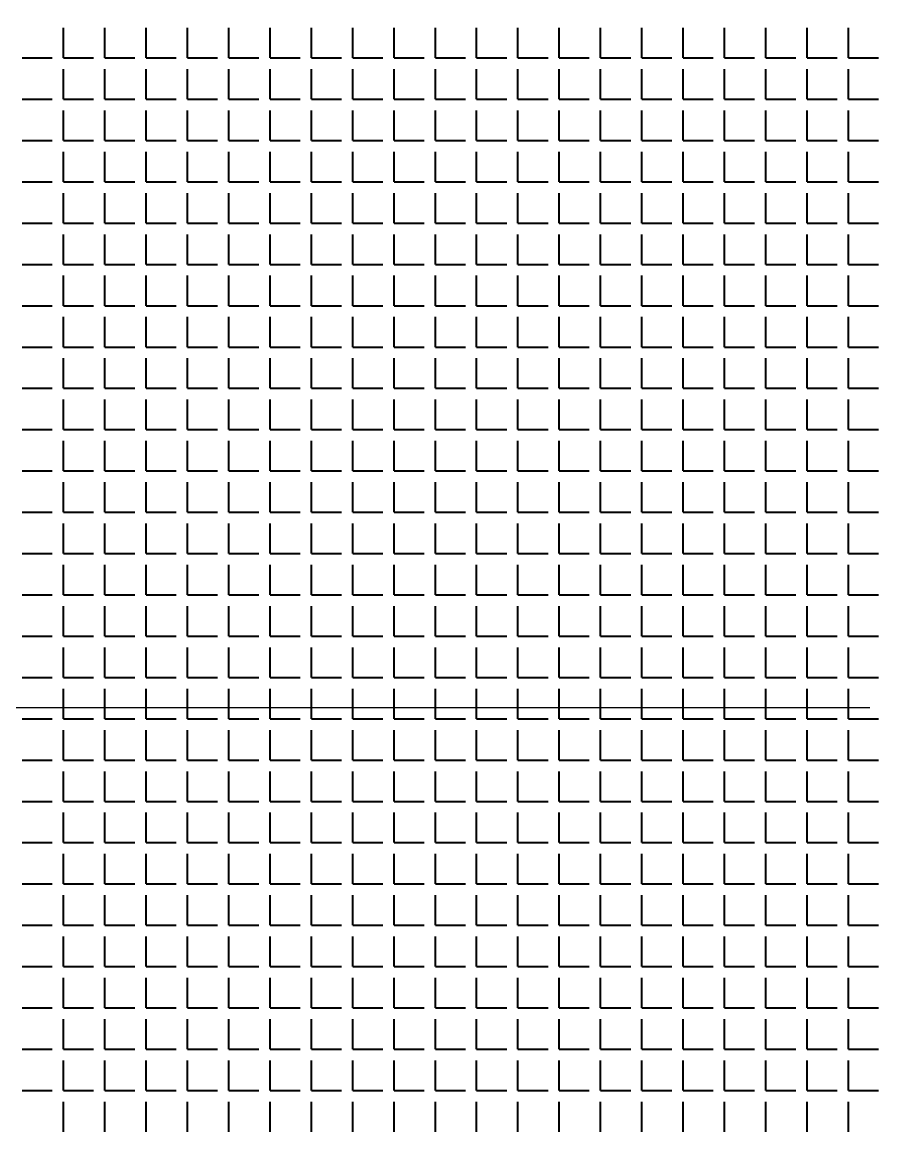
# Model space of a CAD drawing. Header units: millimetres. Extents: x 895788 to 1136524, y -21936 to 400945.
# Drawn here: x 929169.6 to 929186.76, y 272926.91 to 272949.03 of the extents above; entities that cross this region are included whole.
import ezdxf

# ---------------------------------------------------------------- set-up
doc = ezdxf.new("R2010")
doc.units = ezdxf.units.MM
doc.layers.add('GRANIT', color=10, linetype='Continuous', lineweight=30)

msp = doc.modelspace()

# ---------------------------------------------------------------- linework, layer by layer
at = {"lineweight": 30}
msp.add_line((928977.997, 272935.367), (929186.497, 272935.367), dxfattribs=at)
at = {"layer": 'GRANIT', "color": 0, "linetype": 'Continuous', "lineweight": 40}
for p, q in [((929170.425, 272948.32), (929170.425, 272948.919)), ((929171.249, 272948.32), (929171.249, 272948.919)), ((929172.072, 272948.32), (929172.072, 272948.919)), ((929172.896, 272948.32), (929172.896, 272948.919)), ((929173.719, 272948.32), (929173.719, 272948.919)), ((929174.543, 272948.32), (929174.543, 272948.919)), ((929175.366, 272948.32), (929175.366, 272948.919)), ((929176.19, 272948.32), (929176.19, 272948.919)), ((929177.013, 272948.32), (929177.013, 272948.919)), ((929177.837, 272948.32), (929177.837, 272948.919)), ((929178.66, 272948.32), (929178.66, 272948.919)), ((929179.484, 272948.32), (929179.484, 272948.919)), ((929180.307, 272948.32), (929180.307, 272948.919)), ((929181.131, 272948.32), (929181.131, 272948.919)), ((929181.955, 272948.32), (929181.955, 272948.919)), ((929182.778, 272948.32), (929182.778, 272948.919)), ((929183.602, 272948.32), (929183.602, 272948.919)), ((929184.425, 272948.32), (929184.425, 272948.919)), ((929185.249, 272948.32), (929185.249, 272948.919)), ((929186.072, 272948.32), (929186.072, 272948.919)), ((929169.602, 272948.32), (929170.2, 272948.32)), ((929170.425, 272948.32), (929171.024, 272948.32)), ((929171.249, 272948.32), (929171.848, 272948.32)), ((929172.072, 272948.32), (929172.671, 272948.32)), ((929172.896, 272948.32), (929173.495, 272948.32)), ((929173.719, 272948.32), (929174.318, 272948.32)), ((929174.543, 272948.32), (929175.142, 272948.32)), ((929175.366, 272948.32), (929175.965, 272948.32)), ((929176.19, 272948.32), (929176.789, 272948.32)), ((929177.013, 272948.32), (929177.612, 272948.32)), ((929177.837, 272948.32), (929178.436, 272948.32)), ((929178.66, 272948.32), (929179.259, 272948.32)), ((929179.484, 272948.32), (929180.083, 272948.32)), ((929180.307, 272948.32), (929180.906, 272948.32)), ((929181.131, 272948.32), (929181.73, 272948.32)), ((929181.955, 272948.32), (929182.553, 272948.32)), ((929182.778, 272948.32), (929183.377, 272948.32)), ((929183.602, 272948.32), (929184.2, 272948.32)), ((929184.425, 272948.32), (929185.024, 272948.32)), ((929185.249, 272948.32), (929185.848, 272948.32)), ((929186.072, 272948.32), (929186.671, 272948.32)), ((929170.425, 272947.496), (929170.425, 272948.095)), ((929171.249, 272947.496), (929171.249, 272948.095)), ((929172.072, 272947.496), (929172.072, 272948.095)), ((929172.896, 272947.496), (929172.896, 272948.095)), ((929173.719, 272947.496), (929173.719, 272948.095)), ((929174.543, 272947.496), (929174.543, 272948.095)), ((929175.366, 272947.496), (929175.366, 272948.095)), ((929176.19, 272947.496), (929176.19, 272948.095)), ((929177.013, 272947.496), (929177.013, 272948.095)), ((929177.837, 272947.496), (929177.837, 272948.095)), ((929178.66, 272947.496), (929178.66, 272948.095)), ((929179.484, 272947.496), (929179.484, 272948.095)), ((929180.307, 272947.496), (929180.307, 272948.095)), ((929181.131, 272947.496), (929181.131, 272948.095)), ((929181.955, 272947.496), (929181.955, 272948.095)), ((929182.778, 272947.496), (929182.778, 272948.095)), ((929183.602, 272947.496), (929183.602, 272948.095)), ((929184.425, 272947.496), (929184.425, 272948.095)), ((929185.249, 272947.496), (929185.249, 272948.095)), ((929186.072, 272947.496), (929186.072, 272948.095)), ((929169.602, 272947.496), (929170.2, 272947.496)), ((929170.425, 272947.496), (929171.024, 272947.496)), ((929171.249, 272947.496), (929171.848, 272947.496)), ((929172.072, 272947.496), (929172.671, 272947.496)), ((929172.896, 272947.496), (929173.495, 272947.496)), ((929173.719, 272947.496), (929174.318, 272947.496)), ((929174.543, 272947.496), (929175.142, 272947.496)), ((929175.366, 272947.496), (929175.965, 272947.496)), ((929176.19, 272947.496), (929176.789, 272947.496)), ((929177.013, 272947.496), (929177.612, 272947.496)), ((929177.837, 272947.496), (929178.436, 272947.496)), ((929178.66, 272947.496), (929179.259, 272947.496)), ((929179.484, 272947.496), (929180.083, 272947.496)), ((929180.307, 272947.496), (929180.906, 272947.496)), ((929181.131, 272947.496), (929181.73, 272947.496)), ((929181.955, 272947.496), (929182.553, 272947.496)), ((929182.778, 272947.496), (929183.377, 272947.496)), ((929183.602, 272947.496), (929184.2, 272947.496)), ((929184.425, 272947.496), (929185.024, 272947.496)), ((929185.249, 272947.496), (929185.848, 272947.496)), ((929186.072, 272947.496), (929186.671, 272947.496)), ((929170.425, 272946.673), (929170.425, 272947.272)), ((929171.249, 272946.673), (929171.249, 272947.272)), ((929172.072, 272946.673), (929172.072, 272947.272)), ((929172.896, 272946.673), (929172.896, 272947.272)), ((929173.719, 272946.673), (929173.719, 272947.272)), ((929174.543, 272946.673), (929174.543, 272947.272)), ((929175.366, 272946.673), (929175.366, 272947.272)), ((929176.19, 272946.673), (929176.19, 272947.272)), ((929177.013, 272946.673), (929177.013, 272947.272)), ((929177.837, 272946.673), (929177.837, 272947.272)), ((929178.66, 272946.673), (929178.66, 272947.272)), ((929179.484, 272946.673), (929179.484, 272947.272)), ((929180.307, 272946.673), (929180.307, 272947.272)), ((929181.131, 272946.673), (929181.131, 272947.272)), ((929181.955, 272946.673), (929181.955, 272947.272)), ((929182.778, 272946.673), (929182.778, 272947.272)), ((929183.602, 272946.673), (929183.602, 272947.272)), ((929184.425, 272946.673), (929184.425, 272947.272)), ((929185.249, 272946.673), (929185.249, 272947.272)), ((929186.072, 272946.673), (929186.072, 272947.272)), ((929169.602, 272946.673), (929170.2, 272946.673)), ((929170.425, 272946.673), (929171.024, 272946.673)), ((929171.249, 272946.673), (929171.848, 272946.673)), ((929172.072, 272946.673), (929172.671, 272946.673)), ((929172.896, 272946.673), (929173.495, 272946.673)), ((929173.719, 272946.673), (929174.318, 272946.673)), ((929174.543, 272946.673), (929175.142, 272946.673)), ((929175.366, 272946.673), (929175.965, 272946.673)), ((929176.19, 272946.673), (929176.789, 272946.673)), ((929177.013, 272946.673), (929177.612, 272946.673)), ((929177.837, 272946.673), (929178.436, 272946.673)), ((929178.66, 272946.673), (929179.259, 272946.673)), ((929179.484, 272946.673), (929180.083, 272946.673)), ((929180.307, 272946.673), (929180.906, 272946.673)), ((929181.131, 272946.673), (929181.73, 272946.673)), ((929181.955, 272946.673), (929182.553, 272946.673)), ((929182.778, 272946.673), (929183.377, 272946.673)), ((929183.602, 272946.673), (929184.2, 272946.673)), ((929184.425, 272946.673), (929185.024, 272946.673)), ((929185.249, 272946.673), (929185.848, 272946.673)), ((929186.072, 272946.673), (929186.671, 272946.673)), ((929170.425, 272945.849), (929170.425, 272946.448)), ((929171.249, 272945.849), (929171.249, 272946.448)), ((929172.072, 272945.849), (929172.072, 272946.448)), ((929172.896, 272945.849), (929172.896, 272946.448)), ((929173.719, 272945.849), (929173.719, 272946.448)), ((929174.543, 272945.849), (929174.543, 272946.448)), ((929175.366, 272945.849), (929175.366, 272946.448)), ((929176.19, 272945.849), (929176.19, 272946.448)), ((929177.013, 272945.849), (929177.013, 272946.448)), ((929177.837, 272945.849), (929177.837, 272946.448)), ((929178.66, 272945.849), (929178.66, 272946.448)), ((929179.484, 272945.849), (929179.484, 272946.448)), ((929180.307, 272945.849), (929180.307, 272946.448)), ((929181.131, 272945.849), (929181.131, 272946.448)), ((929181.955, 272945.849), (929181.955, 272946.448)), ((929182.778, 272945.849), (929182.778, 272946.448)), ((929183.602, 272945.849), (929183.602, 272946.448)), ((929184.425, 272945.849), (929184.425, 272946.448)), ((929185.249, 272945.849), (929185.249, 272946.448)), ((929186.072, 272945.849), (929186.072, 272946.448)), ((929169.602, 272945.849), (929170.2, 272945.849)), ((929170.425, 272945.849), (929171.024, 272945.849)), ((929171.249, 272945.849), (929171.848, 272945.849)), ((929172.072, 272945.849), (929172.671, 272945.849)), ((929172.896, 272945.849), (929173.495, 272945.849)), ((929173.719, 272945.849), (929174.318, 272945.849)), ((929174.543, 272945.849), (929175.142, 272945.849)), ((929175.366, 272945.849), (929175.965, 272945.849)), ((929176.19, 272945.849), (929176.789, 272945.849)), ((929177.013, 272945.849), (929177.612, 272945.849)), ((929177.837, 272945.849), (929178.436, 272945.849)), ((929178.66, 272945.849), (929179.259, 272945.849)), ((929179.484, 272945.849), (929180.083, 272945.849)), ((929180.307, 272945.849), (929180.906, 272945.849)), ((929181.131, 272945.849), (929181.73, 272945.849)), ((929181.955, 272945.849), (929182.553, 272945.849)), ((929182.778, 272945.849), (929183.377, 272945.849)), ((929183.602, 272945.849), (929184.2, 272945.849)), ((929184.425, 272945.849), (929185.024, 272945.849)), ((929185.249, 272945.849), (929185.848, 272945.849)), ((929186.072, 272945.849), (929186.671, 272945.849)), ((929170.425, 272945.026), (929170.425, 272945.625)), ((929171.249, 272945.026), (929171.249, 272945.625)), ((929172.072, 272945.026), (929172.072, 272945.625)), ((929172.896, 272945.026), (929172.896, 272945.625)), ((929173.719, 272945.026), (929173.719, 272945.625)), ((929174.543, 272945.026), (929174.543, 272945.625)), ((929175.366, 272945.026), (929175.366, 272945.625)), ((929176.19, 272945.026), (929176.19, 272945.625)), ((929177.013, 272945.026), (929177.013, 272945.625)), ((929177.837, 272945.026), (929177.837, 272945.625)), ((929178.66, 272945.026), (929178.66, 272945.625)), ((929179.484, 272945.026), (929179.484, 272945.625)), ((929180.307, 272945.026), (929180.307, 272945.625)), ((929181.131, 272945.026), (929181.131, 272945.625)), ((929181.955, 272945.026), (929181.955, 272945.625)), ((929182.778, 272945.026), (929182.778, 272945.625)), ((929183.602, 272945.026), (929183.602, 272945.625)), ((929184.425, 272945.026), (929184.425, 272945.625)), ((929185.249, 272945.026), (929185.249, 272945.625)), ((929186.072, 272945.026), (929186.072, 272945.625)), ((929169.602, 272945.026), (929170.2, 272945.026)), ((929170.425, 272945.026), (929171.024, 272945.026)), ((929171.249, 272945.026), (929171.848, 272945.026)), ((929172.072, 272945.026), (929172.671, 272945.026)), ((929172.896, 272945.026), (929173.495, 272945.026)), ((929173.719, 272945.026), (929174.318, 272945.026)), ((929174.543, 272945.026), (929175.142, 272945.026)), ((929175.366, 272945.026), (929175.965, 272945.026)), ((929176.19, 272945.026), (929176.789, 272945.026)), ((929177.013, 272945.026), (929177.612, 272945.026)), ((929177.837, 272945.026), (929178.436, 272945.026)), ((929178.66, 272945.026), (929179.259, 272945.026)), ((929179.484, 272945.026), (929180.083, 272945.026)), ((929180.307, 272945.026), (929180.906, 272945.026)), ((929181.131, 272945.026), (929181.73, 272945.026)), ((929181.955, 272945.026), (929182.553, 272945.026)), ((929182.778, 272945.026), (929183.377, 272945.026)), ((929183.602, 272945.026), (929184.2, 272945.026)), ((929184.425, 272945.026), (929185.024, 272945.026)), ((929185.249, 272945.026), (929185.848, 272945.026)), ((929186.072, 272945.026), (929186.671, 272945.026)), ((929170.425, 272944.202), (929170.425, 272944.801)), ((929171.249, 272944.202), (929171.249, 272944.801)), ((929172.072, 272944.202), (929172.072, 272944.801)), ((929172.896, 272944.202), (929172.896, 272944.801)), ((929173.719, 272944.202), (929173.719, 272944.801)), ((929174.543, 272944.202), (929174.543, 272944.801)), ((929175.366, 272944.202), (929175.366, 272944.801)), ((929176.19, 272944.202), (929176.19, 272944.801)), ((929177.013, 272944.202), (929177.013, 272944.801)), ((929177.837, 272944.202), (929177.837, 272944.801)), ((929178.66, 272944.202), (929178.66, 272944.801)), ((929179.484, 272944.202), (929179.484, 272944.801)), ((929180.307, 272944.202), (929180.307, 272944.801)), ((929181.131, 272944.202), (929181.131, 272944.801)), ((929181.955, 272944.202), (929181.955, 272944.801)), ((929182.778, 272944.202), (929182.778, 272944.801)), ((929183.602, 272944.202), (929183.602, 272944.801)), ((929184.425, 272944.202), (929184.425, 272944.801)), ((929185.249, 272944.202), (929185.249, 272944.801)), ((929186.072, 272944.202), (929186.072, 272944.801)), ((929169.602, 272944.202), (929170.2, 272944.202)), ((929170.425, 272944.202), (929171.024, 272944.202)), ((929171.249, 272944.202), (929171.848, 272944.202)), ((929172.072, 272944.202), (929172.671, 272944.202)), ((929172.896, 272944.202), (929173.495, 272944.202)), ((929173.719, 272944.202), (929174.318, 272944.202)), ((929174.543, 272944.202), (929175.142, 272944.202)), ((929175.366, 272944.202), (929175.965, 272944.202)), ((929176.19, 272944.202), (929176.789, 272944.202)), ((929177.013, 272944.202), (929177.612, 272944.202)), ((929177.837, 272944.202), (929178.436, 272944.202)), ((929178.66, 272944.202), (929179.259, 272944.202)), ((929179.484, 272944.202), (929180.083, 272944.202)), ((929180.307, 272944.202), (929180.906, 272944.202)), ((929181.131, 272944.202), (929181.73, 272944.202)), ((929181.955, 272944.202), (929182.553, 272944.202)), ((929182.778, 272944.202), (929183.377, 272944.202)), ((929183.602, 272944.202), (929184.2, 272944.202)), ((929184.425, 272944.202), (929185.024, 272944.202)), ((929185.249, 272944.202), (929185.848, 272944.202)), ((929186.072, 272944.202), (929186.671, 272944.202)), ((929170.425, 272943.379), (929170.425, 272943.978)), ((929171.249, 272943.379), (929171.249, 272943.978)), ((929172.072, 272943.379), (929172.072, 272943.978)), ((929172.896, 272943.379), (929172.896, 272943.978)), ((929173.719, 272943.379), (929173.719, 272943.978)), ((929174.543, 272943.379), (929174.543, 272943.978)), ((929175.366, 272943.379), (929175.366, 272943.978)), ((929176.19, 272943.379), (929176.19, 272943.978)), ((929177.013, 272943.379), (929177.013, 272943.978)), ((929177.837, 272943.379), (929177.837, 272943.978)), ((929178.66, 272943.379), (929178.66, 272943.978)), ((929179.484, 272943.379), (929179.484, 272943.978)), ((929180.307, 272943.379), (929180.307, 272943.978)), ((929181.131, 272943.379), (929181.131, 272943.978)), ((929181.955, 272943.379), (929181.955, 272943.978)), ((929182.778, 272943.379), (929182.778, 272943.978)), ((929183.602, 272943.379), (929183.602, 272943.978)), ((929184.425, 272943.379), (929184.425, 272943.978)), ((929185.249, 272943.379), (929185.249, 272943.978)), ((929186.072, 272943.379), (929186.072, 272943.978)), ((929169.602, 272943.379), (929170.2, 272943.379)), ((929170.425, 272943.379), (929171.024, 272943.379)), ((929171.249, 272943.379), (929171.848, 272943.379)), ((929172.072, 272943.379), (929172.671, 272943.379)), ((929172.896, 272943.379), (929173.495, 272943.379)), ((929173.719, 272943.379), (929174.318, 272943.379)), ((929174.543, 272943.379), (929175.142, 272943.379)), ((929175.366, 272943.379), (929175.965, 272943.379)), ((929176.19, 272943.379), (929176.789, 272943.379)), ((929177.013, 272943.379), (929177.612, 272943.379)), ((929177.837, 272943.379), (929178.436, 272943.379)), ((929178.66, 272943.379), (929179.259, 272943.379)), ((929179.484, 272943.379), (929180.083, 272943.379)), ((929180.307, 272943.379), (929180.906, 272943.379)), ((929181.131, 272943.379), (929181.73, 272943.379)), ((929181.955, 272943.379), (929182.553, 272943.379)), ((929182.778, 272943.379), (929183.377, 272943.379)), ((929183.602, 272943.379), (929184.2, 272943.379)), ((929184.425, 272943.379), (929185.024, 272943.379)), ((929185.249, 272943.379), (929185.848, 272943.379)), ((929186.072, 272943.379), (929186.671, 272943.379)), ((929170.425, 272942.555), (929170.425, 272943.154)), ((929171.249, 272942.555), (929171.249, 272943.154)), ((929172.072, 272942.555), (929172.072, 272943.154)), ((929172.896, 272942.555), (929172.896, 272943.154)), ((929173.719, 272942.555), (929173.719, 272943.154)), ((929174.543, 272942.555), (929174.543, 272943.154)), ((929175.366, 272942.555), (929175.366, 272943.154)), ((929176.19, 272942.555), (929176.19, 272943.154)), ((929177.013, 272942.555), (929177.013, 272943.154)), ((929177.837, 272942.555), (929177.837, 272943.154)), ((929178.66, 272942.555), (929178.66, 272943.154)), ((929179.484, 272942.555), (929179.484, 272943.154)), ((929180.307, 272942.555), (929180.307, 272943.154)), ((929181.131, 272942.555), (929181.131, 272943.154)), ((929181.955, 272942.555), (929181.955, 272943.154)), ((929182.778, 272942.555), (929182.778, 272943.154)), ((929183.602, 272942.555), (929183.602, 272943.154)), ((929184.425, 272942.555), (929184.425, 272943.154)), ((929185.249, 272942.555), (929185.249, 272943.154)), ((929186.072, 272942.555), (929186.072, 272943.154)), ((929169.602, 272942.555), (929170.2, 272942.555)), ((929170.425, 272942.555), (929171.024, 272942.555)), ((929171.249, 272942.555), (929171.848, 272942.555)), ((929172.072, 272942.555), (929172.671, 272942.555)), ((929172.896, 272942.555), (929173.495, 272942.555)), ((929173.719, 272942.555), (929174.318, 272942.555)), ((929174.543, 272942.555), (929175.142, 272942.555)), ((929175.366, 272942.555), (929175.965, 272942.555)), ((929176.19, 272942.555), (929176.789, 272942.555)), ((929177.013, 272942.555), (929177.612, 272942.555)), ((929177.837, 272942.555), (929178.436, 272942.555)), ((929178.66, 272942.555), (929179.259, 272942.555)), ((929179.484, 272942.555), (929180.083, 272942.555)), ((929180.307, 272942.555), (929180.906, 272942.555)), ((929181.131, 272942.555), (929181.73, 272942.555)), ((929181.955, 272942.555), (929182.553, 272942.555)), ((929182.778, 272942.555), (929183.377, 272942.555)), ((929183.602, 272942.555), (929184.2, 272942.555)), ((929184.425, 272942.555), (929185.024, 272942.555)), ((929185.249, 272942.555), (929185.848, 272942.555)), ((929186.072, 272942.555), (929186.671, 272942.555)), ((929170.425, 272941.732), (929170.425, 272942.331)), ((929171.249, 272941.732), (929171.249, 272942.331)), ((929172.072, 272941.732), (929172.072, 272942.331)), ((929172.896, 272941.732), (929172.896, 272942.331)), ((929173.719, 272941.732), (929173.719, 272942.331)), ((929174.543, 272941.732), (929174.543, 272942.331)), ((929175.366, 272941.732), (929175.366, 272942.331)), ((929176.19, 272941.732), (929176.19, 272942.331)), ((929177.013, 272941.732), (929177.013, 272942.331)), ((929177.837, 272941.732), (929177.837, 272942.331)), ((929178.66, 272941.732), (929178.66, 272942.331)), ((929179.484, 272941.732), (929179.484, 272942.331)), ((929180.307, 272941.732), (929180.307, 272942.331)), ((929181.131, 272941.732), (929181.131, 272942.331)), ((929181.955, 272941.732), (929181.955, 272942.331)), ((929182.778, 272941.732), (929182.778, 272942.331)), ((929183.602, 272941.732), (929183.602, 272942.331)), ((929184.425, 272941.732), (929184.425, 272942.331)), ((929185.249, 272941.732), (929185.249, 272942.331)), ((929186.072, 272941.732), (929186.072, 272942.331)), ((929169.602, 272941.732), (929170.2, 272941.732)), ((929170.425, 272941.732), (929171.024, 272941.732)), ((929171.249, 272941.732), (929171.848, 272941.732)), ((929172.072, 272941.732), (929172.671, 272941.732)), ((929172.896, 272941.732), (929173.495, 272941.732)), ((929173.719, 272941.732), (929174.318, 272941.732)), ((929174.543, 272941.732), (929175.142, 272941.732)), ((929175.366, 272941.732), (929175.965, 272941.732)), ((929176.19, 272941.732), (929176.789, 272941.732)), ((929177.013, 272941.732), (929177.612, 272941.732)), ((929177.837, 272941.732), (929178.436, 272941.732)), ((929178.66, 272941.732), (929179.259, 272941.732)), ((929179.484, 272941.732), (929180.083, 272941.732)), ((929180.307, 272941.732), (929180.906, 272941.732)), ((929181.131, 272941.732), (929181.73, 272941.732)), ((929181.955, 272941.732), (929182.553, 272941.732)), ((929182.778, 272941.732), (929183.377, 272941.732)), ((929183.602, 272941.732), (929184.2, 272941.732)), ((929184.425, 272941.732), (929185.024, 272941.732)), ((929185.249, 272941.732), (929185.848, 272941.732)), ((929186.072, 272941.732), (929186.671, 272941.732)), ((929170.425, 272940.908), (929170.425, 272941.507)), ((929171.249, 272940.908), (929171.249, 272941.507)), ((929172.072, 272940.908), (929172.072, 272941.507)), ((929172.896, 272940.908), (929172.896, 272941.507)), ((929173.719, 272940.908), (929173.719, 272941.507)), ((929174.543, 272940.908), (929174.543, 272941.507)), ((929175.366, 272940.908), (929175.366, 272941.507)), ((929176.19, 272940.908), (929176.19, 272941.507)), ((929177.013, 272940.908), (929177.013, 272941.507)), ((929177.837, 272940.908), (929177.837, 272941.507)), ((929178.66, 272940.908), (929178.66, 272941.507)), ((929179.484, 272940.908), (929179.484, 272941.507)), ((929180.307, 272940.908), (929180.307, 272941.507)), ((929181.131, 272940.908), (929181.131, 272941.507)), ((929181.955, 272940.908), (929181.955, 272941.507)), ((929182.778, 272940.908), (929182.778, 272941.507)), ((929183.602, 272940.908), (929183.602, 272941.507)), ((929184.425, 272940.908), (929184.425, 272941.507)), ((929185.249, 272940.908), (929185.249, 272941.507)), ((929186.072, 272940.908), (929186.072, 272941.507)), ((929169.602, 272940.908), (929170.2, 272940.908)), ((929170.425, 272940.908), (929171.024, 272940.908)), ((929171.249, 272940.908), (929171.848, 272940.908)), ((929172.072, 272940.908), (929172.671, 272940.908)), ((929172.896, 272940.908), (929173.495, 272940.908)), ((929173.719, 272940.908), (929174.318, 272940.908)), ((929174.543, 272940.908), (929175.142, 272940.908)), ((929175.366, 272940.908), (929175.965, 272940.908)), ((929176.19, 272940.908), (929176.789, 272940.908)), ((929177.013, 272940.908), (929177.612, 272940.908)), ((929177.837, 272940.908), (929178.436, 272940.908)), ((929178.66, 272940.908), (929179.259, 272940.908)), ((929179.484, 272940.908), (929180.083, 272940.908)), ((929180.307, 272940.908), (929180.906, 272940.908)), ((929181.131, 272940.908), (929181.73, 272940.908)), ((929181.955, 272940.908), (929182.553, 272940.908)), ((929182.778, 272940.908), (929183.377, 272940.908)), ((929183.602, 272940.908), (929184.2, 272940.908)), ((929184.425, 272940.908), (929185.024, 272940.908)), ((929185.249, 272940.908), (929185.848, 272940.908)), ((929186.072, 272940.908), (929186.671, 272940.908)), ((929170.425, 272940.085), (929170.425, 272940.683)), ((929171.249, 272940.085), (929171.249, 272940.683)), ((929172.072, 272940.085), (929172.072, 272940.683)), ((929172.896, 272940.085), (929172.896, 272940.683)), ((929173.719, 272940.085), (929173.719, 272940.683)), ((929174.543, 272940.085), (929174.543, 272940.683)), ((929175.366, 272940.085), (929175.366, 272940.683)), ((929176.19, 272940.085), (929176.19, 272940.683)), ((929177.013, 272940.085), (929177.013, 272940.683)), ((929177.837, 272940.085), (929177.837, 272940.683)), ((929178.66, 272940.085), (929178.66, 272940.683)), ((929179.484, 272940.085), (929179.484, 272940.683)), ((929180.307, 272940.085), (929180.307, 272940.683)), ((929181.131, 272940.085), (929181.131, 272940.683)), ((929181.955, 272940.085), (929181.955, 272940.683)), ((929182.778, 272940.085), (929182.778, 272940.683)), ((929183.602, 272940.085), (929183.602, 272940.683)), ((929184.425, 272940.085), (929184.425, 272940.683)), ((929185.249, 272940.085), (929185.249, 272940.683)), ((929186.072, 272940.085), (929186.072, 272940.683)), ((929169.602, 272940.085), (929170.2, 272940.085)), ((929170.425, 272940.085), (929171.024, 272940.085)), ((929171.249, 272940.085), (929171.848, 272940.085)), ((929172.072, 272940.085), (929172.671, 272940.085)), ((929172.896, 272940.085), (929173.495, 272940.085)), ((929173.719, 272940.085), (929174.318, 272940.085)), ((929174.543, 272940.085), (929175.142, 272940.085)), ((929175.366, 272940.085), (929175.965, 272940.085)), ((929176.19, 272940.085), (929176.789, 272940.085)), ((929177.013, 272940.085), (929177.612, 272940.085)), ((929177.837, 272940.085), (929178.436, 272940.085)), ((929178.66, 272940.085), (929179.259, 272940.085)), ((929179.484, 272940.085), (929180.083, 272940.085)), ((929180.307, 272940.085), (929180.906, 272940.085)), ((929181.131, 272940.085), (929181.73, 272940.085)), ((929181.955, 272940.085), (929182.553, 272940.085)), ((929182.778, 272940.085), (929183.377, 272940.085)), ((929183.602, 272940.085), (929184.2, 272940.085)), ((929184.425, 272940.085), (929185.024, 272940.085)), ((929185.249, 272940.085), (929185.848, 272940.085)), ((929186.072, 272940.085), (929186.671, 272940.085)), ((929170.425, 272939.261), (929170.425, 272939.86)), ((929171.249, 272939.261), (929171.249, 272939.86)), ((929172.072, 272939.261), (929172.072, 272939.86)), ((929172.896, 272939.261), (929172.896, 272939.86)), ((929173.719, 272939.261), (929173.719, 272939.86)), ((929174.543, 272939.261), (929174.543, 272939.86)), ((929175.366, 272939.261), (929175.366, 272939.86)), ((929176.19, 272939.261), (929176.19, 272939.86)), ((929177.013, 272939.261), (929177.013, 272939.86)), ((929177.837, 272939.261), (929177.837, 272939.86)), ((929178.66, 272939.261), (929178.66, 272939.86)), ((929179.484, 272939.261), (929179.484, 272939.86)), ((929180.307, 272939.261), (929180.307, 272939.86)), ((929181.131, 272939.261), (929181.131, 272939.86)), ((929181.955, 272939.261), (929181.955, 272939.86)), ((929182.778, 272939.261), (929182.778, 272939.86)), ((929183.602, 272939.261), (929183.602, 272939.86)), ((929184.425, 272939.261), (929184.425, 272939.86)), ((929185.249, 272939.261), (929185.249, 272939.86)), ((929186.072, 272939.261), (929186.072, 272939.86)), ((929169.602, 272939.261), (929170.2, 272939.261)), ((929170.425, 272939.261), (929171.024, 272939.261)), ((929171.249, 272939.261), (929171.848, 272939.261)), ((929172.072, 272939.261), (929172.671, 272939.261)), ((929172.896, 272939.261), (929173.495, 272939.261)), ((929173.719, 272939.261), (929174.318, 272939.261)), ((929174.543, 272939.261), (929175.142, 272939.261)), ((929175.366, 272939.261), (929175.965, 272939.261)), ((929176.19, 272939.261), (929176.789, 272939.261)), ((929177.013, 272939.261), (929177.612, 272939.261)), ((929177.837, 272939.261), (929178.436, 272939.261)), ((929178.66, 272939.261), (929179.259, 272939.261)), ((929179.484, 272939.261), (929180.083, 272939.261)), ((929180.307, 272939.261), (929180.906, 272939.261)), ((929181.131, 272939.261), (929181.73, 272939.261)), ((929181.955, 272939.261), (929182.553, 272939.261)), ((929182.778, 272939.261), (929183.377, 272939.261)), ((929183.602, 272939.261), (929184.2, 272939.261)), ((929184.425, 272939.261), (929185.024, 272939.261)), ((929185.249, 272939.261), (929185.848, 272939.261)), ((929186.072, 272939.261), (929186.671, 272939.261)), ((929170.425, 272938.437), (929170.425, 272939.036)), ((929171.249, 272938.437), (929171.249, 272939.036)), ((929172.072, 272938.437), (929172.072, 272939.036)), ((929172.896, 272938.437), (929172.896, 272939.036)), ((929173.719, 272938.437), (929173.719, 272939.036)), ((929174.543, 272938.437), (929174.543, 272939.036)), ((929175.366, 272938.437), (929175.366, 272939.036)), ((929176.19, 272938.437), (929176.19, 272939.036)), ((929177.013, 272938.437), (929177.013, 272939.036)), ((929177.837, 272938.437), (929177.837, 272939.036)), ((929178.66, 272938.437), (929178.66, 272939.036)), ((929179.484, 272938.437), (929179.484, 272939.036)), ((929180.307, 272938.437), (929180.307, 272939.036)), ((929181.131, 272938.437), (929181.131, 272939.036)), ((929181.955, 272938.437), (929181.955, 272939.036)), ((929182.778, 272938.437), (929182.778, 272939.036)), ((929183.602, 272938.437), (929183.602, 272939.036)), ((929184.425, 272938.437), (929184.425, 272939.036)), ((929185.249, 272938.437), (929185.249, 272939.036)), ((929186.072, 272938.437), (929186.072, 272939.036)), ((929169.602, 272938.437), (929170.2, 272938.437)), ((929170.425, 272938.437), (929171.024, 272938.437)), ((929171.249, 272938.437), (929171.848, 272938.437)), ((929172.072, 272938.437), (929172.671, 272938.437)), ((929172.896, 272938.437), (929173.495, 272938.437)), ((929173.719, 272938.437), (929174.318, 272938.437)), ((929174.543, 272938.437), (929175.142, 272938.437)), ((929175.366, 272938.437), (929175.965, 272938.437)), ((929176.19, 272938.437), (929176.789, 272938.437)), ((929177.013, 272938.437), (929177.612, 272938.437)), ((929177.837, 272938.437), (929178.436, 272938.437)), ((929178.66, 272938.437), (929179.259, 272938.437)), ((929179.484, 272938.437), (929180.083, 272938.437)), ((929180.307, 272938.437), (929180.906, 272938.437)), ((929181.131, 272938.437), (929181.73, 272938.437)), ((929181.955, 272938.437), (929182.553, 272938.437)), ((929182.778, 272938.437), (929183.377, 272938.437)), ((929183.602, 272938.437), (929184.2, 272938.437)), ((929184.425, 272938.437), (929185.024, 272938.437)), ((929185.249, 272938.437), (929185.848, 272938.437)), ((929186.072, 272938.437), (929186.671, 272938.437)), ((929170.425, 272937.614), (929170.425, 272938.213)), ((929171.249, 272937.614), (929171.249, 272938.213)), ((929172.072, 272937.614), (929172.072, 272938.213)), ((929172.896, 272937.614), (929172.896, 272938.213)), ((929173.719, 272937.614), (929173.719, 272938.213)), ((929174.543, 272937.614), (929174.543, 272938.213)), ((929175.366, 272937.614), (929175.366, 272938.213)), ((929176.19, 272937.614), (929176.19, 272938.213)), ((929177.013, 272937.614), (929177.013, 272938.213)), ((929177.837, 272937.614), (929177.837, 272938.213)), ((929178.66, 272937.614), (929178.66, 272938.213)), ((929179.484, 272937.614), (929179.484, 272938.213)), ((929180.307, 272937.614), (929180.307, 272938.213)), ((929181.131, 272937.614), (929181.131, 272938.213)), ((929181.955, 272937.614), (929181.955, 272938.213)), ((929182.778, 272937.614), (929182.778, 272938.213)), ((929183.602, 272937.614), (929183.602, 272938.213)), ((929184.425, 272937.614), (929184.425, 272938.213)), ((929185.249, 272937.614), (929185.249, 272938.213)), ((929186.072, 272937.614), (929186.072, 272938.213)), ((929169.602, 272937.614), (929170.2, 272937.614)), ((929170.425, 272937.614), (929171.024, 272937.614)), ((929171.249, 272937.614), (929171.848, 272937.614)), ((929172.072, 272937.614), (929172.671, 272937.614)), ((929172.896, 272937.614), (929173.495, 272937.614)), ((929173.719, 272937.614), (929174.318, 272937.614)), ((929174.543, 272937.614), (929175.142, 272937.614)), ((929175.366, 272937.614), (929175.965, 272937.614)), ((929176.19, 272937.614), (929176.789, 272937.614)), ((929177.013, 272937.614), (929177.612, 272937.614)), ((929177.837, 272937.614), (929178.436, 272937.614)), ((929178.66, 272937.614), (929179.259, 272937.614)), ((929179.484, 272937.614), (929180.083, 272937.614)), ((929180.307, 272937.614), (929180.906, 272937.614)), ((929181.131, 272937.614), (929181.73, 272937.614)), ((929181.955, 272937.614), (929182.553, 272937.614)), ((929182.778, 272937.614), (929183.377, 272937.614)), ((929183.602, 272937.614), (929184.2, 272937.614)), ((929184.425, 272937.614), (929185.024, 272937.614)), ((929185.249, 272937.614), (929185.848, 272937.614)), ((929186.072, 272937.614), (929186.671, 272937.614)), ((929170.425, 272936.79), (929170.425, 272937.389)), ((929171.249, 272936.79), (929171.249, 272937.389)), ((929172.072, 272936.79), (929172.072, 272937.389)), ((929172.896, 272936.79), (929172.896, 272937.389)), ((929173.719, 272936.79), (929173.719, 272937.389)), ((929174.543, 272936.79), (929174.543, 272937.389)), ((929175.366, 272936.79), (929175.366, 272937.389)), ((929176.19, 272936.79), (929176.19, 272937.389)), ((929177.013, 272936.79), (929177.013, 272937.389)), ((929177.837, 272936.79), (929177.837, 272937.389)), ((929178.66, 272936.79), (929178.66, 272937.389)), ((929179.484, 272936.79), (929179.484, 272937.389)), ((929180.307, 272936.79), (929180.307, 272937.389)), ((929181.131, 272936.79), (929181.131, 272937.389)), ((929181.955, 272936.79), (929181.955, 272937.389)), ((929182.778, 272936.79), (929182.778, 272937.389)), ((929183.602, 272936.79), (929183.602, 272937.389)), ((929184.425, 272936.79), (929184.425, 272937.389)), ((929185.249, 272936.79), (929185.249, 272937.389)), ((929186.072, 272936.79), (929186.072, 272937.389)), ((929169.602, 272936.79), (929170.2, 272936.79)), ((929170.425, 272936.79), (929171.024, 272936.79)), ((929171.249, 272936.79), (929171.848, 272936.79)), ((929172.072, 272936.79), (929172.671, 272936.79)), ((929172.896, 272936.79), (929173.495, 272936.79)), ((929173.719, 272936.79), (929174.318, 272936.79)), ((929174.543, 272936.79), (929175.142, 272936.79)), ((929175.366, 272936.79), (929175.965, 272936.79)), ((929176.19, 272936.79), (929176.789, 272936.79)), ((929177.013, 272936.79), (929177.612, 272936.79)), ((929177.837, 272936.79), (929178.436, 272936.79)), ((929178.66, 272936.79), (929179.259, 272936.79)), ((929179.484, 272936.79), (929180.083, 272936.79)), ((929180.307, 272936.79), (929180.906, 272936.79)), ((929181.131, 272936.79), (929181.73, 272936.79)), ((929181.955, 272936.79), (929182.553, 272936.79)), ((929182.778, 272936.79), (929183.377, 272936.79)), ((929183.602, 272936.79), (929184.2, 272936.79)), ((929184.425, 272936.79), (929185.024, 272936.79)), ((929185.249, 272936.79), (929185.848, 272936.79)), ((929186.072, 272936.79), (929186.671, 272936.79)), ((929170.425, 272935.967), (929170.425, 272936.566)), ((929171.249, 272935.967), (929171.249, 272936.566)), ((929172.072, 272935.967), (929172.072, 272936.566)), ((929172.896, 272935.967), (929172.896, 272936.566)), ((929173.719, 272935.967), (929173.719, 272936.566)), ((929174.543, 272935.967), (929174.543, 272936.566)), ((929175.366, 272935.967), (929175.366, 272936.566)), ((929176.19, 272935.967), (929176.19, 272936.566)), ((929177.013, 272935.967), (929177.013, 272936.566)), ((929177.837, 272935.967), (929177.837, 272936.566)), ((929178.66, 272935.967), (929178.66, 272936.566)), ((929179.484, 272935.967), (929179.484, 272936.566)), ((929180.307, 272935.967), (929180.307, 272936.566)), ((929181.131, 272935.967), (929181.131, 272936.566)), ((929181.955, 272935.967), (929181.955, 272936.566)), ((929182.778, 272935.967), (929182.778, 272936.566)), ((929183.602, 272935.967), (929183.602, 272936.566)), ((929184.425, 272935.967), (929184.425, 272936.566)), ((929185.249, 272935.967), (929185.249, 272936.566)), ((929186.072, 272935.967), (929186.072, 272936.566)), ((929169.602, 272935.967), (929170.2, 272935.967)), ((929170.425, 272935.967), (929171.024, 272935.967)), ((929171.249, 272935.967), (929171.848, 272935.967)), ((929172.072, 272935.967), (929172.671, 272935.967)), ((929172.896, 272935.967), (929173.495, 272935.967)), ((929173.719, 272935.967), (929174.318, 272935.967)), ((929174.543, 272935.967), (929175.142, 272935.967)), ((929175.366, 272935.967), (929175.965, 272935.967)), ((929176.19, 272935.967), (929176.789, 272935.967)), ((929177.013, 272935.967), (929177.612, 272935.967)), ((929177.837, 272935.967), (929178.436, 272935.967)), ((929178.66, 272935.967), (929179.259, 272935.967)), ((929179.484, 272935.967), (929180.083, 272935.967)), ((929180.307, 272935.967), (929180.906, 272935.967)), ((929181.131, 272935.967), (929181.73, 272935.967)), ((929181.955, 272935.967), (929182.553, 272935.967)), ((929182.778, 272935.967), (929183.377, 272935.967)), ((929183.602, 272935.967), (929184.2, 272935.967)), ((929184.425, 272935.967), (929185.024, 272935.967)), ((929185.249, 272935.967), (929185.848, 272935.967)), ((929186.072, 272935.967), (929186.671, 272935.967)), ((929170.425, 272935.143), (929170.425, 272935.742)), ((929171.249, 272935.143), (929171.249, 272935.742)), ((929172.072, 272935.143), (929172.072, 272935.742)), ((929172.896, 272935.143), (929172.896, 272935.742)), ((929173.719, 272935.143), (929173.719, 272935.742)), ((929174.543, 272935.143), (929174.543, 272935.742)), ((929175.366, 272935.143), (929175.366, 272935.742)), ((929176.19, 272935.143), (929176.19, 272935.742)), ((929177.013, 272935.143), (929177.013, 272935.742)), ((929177.837, 272935.143), (929177.837, 272935.742)), ((929178.66, 272935.143), (929178.66, 272935.742)), ((929179.484, 272935.143), (929179.484, 272935.742)), ((929180.307, 272935.143), (929180.307, 272935.742)), ((929181.131, 272935.143), (929181.131, 272935.742)), ((929181.955, 272935.143), (929181.955, 272935.742)), ((929182.778, 272935.143), (929182.778, 272935.742)), ((929183.602, 272935.143), (929183.602, 272935.742)), ((929184.425, 272935.143), (929184.425, 272935.742)), ((929185.249, 272935.143), (929185.249, 272935.742)), ((929186.072, 272935.143), (929186.072, 272935.742)), ((929169.602, 272935.143), (929170.2, 272935.143)), ((929170.425, 272935.143), (929171.024, 272935.143)), ((929171.249, 272935.143), (929171.848, 272935.143)), ((929172.072, 272935.143), (929172.671, 272935.143)), ((929172.896, 272935.143), (929173.495, 272935.143)), ((929173.719, 272935.143), (929174.318, 272935.143)), ((929174.543, 272935.143), (929175.142, 272935.143)), ((929175.366, 272935.143), (929175.965, 272935.143)), ((929176.19, 272935.143), (929176.789, 272935.143)), ((929177.013, 272935.143), (929177.612, 272935.143)), ((929177.837, 272935.143), (929178.436, 272935.143)), ((929178.66, 272935.143), (929179.259, 272935.143)), ((929179.484, 272935.143), (929180.083, 272935.143)), ((929180.307, 272935.143), (929180.906, 272935.143)), ((929181.131, 272935.143), (929181.73, 272935.143)), ((929181.955, 272935.143), (929182.553, 272935.143)), ((929182.778, 272935.143), (929183.377, 272935.143)), ((929183.602, 272935.143), (929184.2, 272935.143)), ((929184.425, 272935.143), (929185.024, 272935.143)), ((929185.249, 272935.143), (929185.848, 272935.143)), ((929186.072, 272935.143), (929186.671, 272935.143)), ((929170.425, 272934.32), (929170.425, 272934.919)), ((929171.249, 272934.32), (929171.249, 272934.919)), ((929172.072, 272934.32), (929172.072, 272934.919)), ((929172.896, 272934.32), (929172.896, 272934.919)), ((929173.719, 272934.32), (929173.719, 272934.919)), ((929174.543, 272934.32), (929174.543, 272934.919)), ((929175.366, 272934.32), (929175.366, 272934.919)), ((929176.19, 272934.32), (929176.19, 272934.919)), ((929177.013, 272934.32), (929177.013, 272934.919)), ((929177.837, 272934.32), (929177.837, 272934.919)), ((929178.66, 272934.32), (929178.66, 272934.919)), ((929179.484, 272934.32), (929179.484, 272934.919)), ((929180.307, 272934.32), (929180.307, 272934.919)), ((929181.131, 272934.32), (929181.131, 272934.919)), ((929181.955, 272934.32), (929181.955, 272934.919)), ((929182.778, 272934.32), (929182.778, 272934.919)), ((929183.602, 272934.32), (929183.602, 272934.919)), ((929184.425, 272934.32), (929184.425, 272934.919)), ((929185.249, 272934.32), (929185.249, 272934.919)), ((929186.072, 272934.32), (929186.072, 272934.919)), ((929169.602, 272934.32), (929170.2, 272934.32)), ((929170.425, 272934.32), (929171.024, 272934.32)), ((929171.249, 272934.32), (929171.848, 272934.32)), ((929172.072, 272934.32), (929172.671, 272934.32)), ((929172.896, 272934.32), (929173.495, 272934.32)), ((929173.719, 272934.32), (929174.318, 272934.32)), ((929174.543, 272934.32), (929175.142, 272934.32)), ((929175.366, 272934.32), (929175.965, 272934.32)), ((929176.19, 272934.32), (929176.789, 272934.32)), ((929177.013, 272934.32), (929177.612, 272934.32)), ((929177.837, 272934.32), (929178.436, 272934.32)), ((929178.66, 272934.32), (929179.259, 272934.32)), ((929179.484, 272934.32), (929180.083, 272934.32)), ((929180.307, 272934.32), (929180.906, 272934.32)), ((929181.131, 272934.32), (929181.73, 272934.32)), ((929181.955, 272934.32), (929182.553, 272934.32)), ((929182.778, 272934.32), (929183.377, 272934.32)), ((929183.602, 272934.32), (929184.2, 272934.32)), ((929184.425, 272934.32), (929185.024, 272934.32)), ((929185.249, 272934.32), (929185.848, 272934.32)), ((929186.072, 272934.32), (929186.671, 272934.32)), ((929170.425, 272933.496), (929170.425, 272934.095)), ((929171.249, 272933.496), (929171.249, 272934.095)), ((929172.072, 272933.496), (929172.072, 272934.095)), ((929172.896, 272933.496), (929172.896, 272934.095)), ((929173.719, 272933.496), (929173.719, 272934.095)), ((929174.543, 272933.496), (929174.543, 272934.095)), ((929175.366, 272933.496), (929175.366, 272934.095)), ((929176.19, 272933.496), (929176.19, 272934.095)), ((929177.013, 272933.496), (929177.013, 272934.095)), ((929177.837, 272933.496), (929177.837, 272934.095)), ((929178.66, 272933.496), (929178.66, 272934.095)), ((929179.484, 272933.496), (929179.484, 272934.095)), ((929180.307, 272933.496), (929180.307, 272934.095)), ((929181.131, 272933.496), (929181.131, 272934.095)), ((929181.955, 272933.496), (929181.955, 272934.095)), ((929182.778, 272933.496), (929182.778, 272934.095)), ((929183.602, 272933.496), (929183.602, 272934.095)), ((929184.425, 272933.496), (929184.425, 272934.095)), ((929185.249, 272933.496), (929185.249, 272934.095)), ((929186.072, 272933.496), (929186.072, 272934.095)), ((929169.602, 272933.496), (929170.2, 272933.496)), ((929170.425, 272933.496), (929171.024, 272933.496)), ((929171.249, 272933.496), (929171.848, 272933.496)), ((929172.072, 272933.496), (929172.671, 272933.496)), ((929172.896, 272933.496), (929173.495, 272933.496)), ((929173.719, 272933.496), (929174.318, 272933.496)), ((929174.543, 272933.496), (929175.142, 272933.496)), ((929175.366, 272933.496), (929175.965, 272933.496)), ((929176.19, 272933.496), (929176.789, 272933.496)), ((929177.013, 272933.496), (929177.612, 272933.496)), ((929177.837, 272933.496), (929178.436, 272933.496)), ((929178.66, 272933.496), (929179.259, 272933.496)), ((929179.484, 272933.496), (929180.083, 272933.496)), ((929180.307, 272933.496), (929180.906, 272933.496)), ((929181.131, 272933.496), (929181.73, 272933.496)), ((929181.955, 272933.496), (929182.553, 272933.496)), ((929182.778, 272933.496), (929183.377, 272933.496)), ((929183.602, 272933.496), (929184.2, 272933.496)), ((929184.425, 272933.496), (929185.024, 272933.496)), ((929185.249, 272933.496), (929185.848, 272933.496)), ((929186.072, 272933.496), (929186.671, 272933.496)), ((929170.425, 272932.673), (929170.425, 272933.272)), ((929171.249, 272932.673), (929171.249, 272933.272)), ((929172.072, 272932.673), (929172.072, 272933.272)), ((929172.896, 272932.673), (929172.896, 272933.272)), ((929173.719, 272932.673), (929173.719, 272933.272)), ((929174.543, 272932.673), (929174.543, 272933.272)), ((929175.366, 272932.673), (929175.366, 272933.272)), ((929176.19, 272932.673), (929176.19, 272933.272)), ((929177.013, 272932.673), (929177.013, 272933.272)), ((929177.837, 272932.673), (929177.837, 272933.272)), ((929178.66, 272932.673), (929178.66, 272933.272)), ((929179.484, 272932.673), (929179.484, 272933.272)), ((929180.307, 272932.673), (929180.307, 272933.272)), ((929181.131, 272932.673), (929181.131, 272933.272)), ((929181.955, 272932.673), (929181.955, 272933.272)), ((929182.778, 272932.673), (929182.778, 272933.272)), ((929183.602, 272932.673), (929183.602, 272933.272)), ((929184.425, 272932.673), (929184.425, 272933.272)), ((929185.249, 272932.673), (929185.249, 272933.272)), ((929186.072, 272932.673), (929186.072, 272933.272)), ((929169.602, 272932.673), (929170.2, 272932.673)), ((929170.425, 272932.673), (929171.024, 272932.673)), ((929171.249, 272932.673), (929171.848, 272932.673)), ((929172.072, 272932.673), (929172.671, 272932.673)), ((929172.896, 272932.673), (929173.495, 272932.673)), ((929173.719, 272932.673), (929174.318, 272932.673)), ((929174.543, 272932.673), (929175.142, 272932.673)), ((929175.366, 272932.673), (929175.965, 272932.673)), ((929176.19, 272932.673), (929176.789, 272932.673)), ((929177.013, 272932.673), (929177.612, 272932.673)), ((929177.837, 272932.673), (929178.436, 272932.673)), ((929178.66, 272932.673), (929179.259, 272932.673)), ((929179.484, 272932.673), (929180.083, 272932.673)), ((929180.307, 272932.673), (929180.906, 272932.673)), ((929181.131, 272932.673), (929181.73, 272932.673)), ((929181.955, 272932.673), (929182.553, 272932.673)), ((929182.778, 272932.673), (929183.377, 272932.673)), ((929183.602, 272932.673), (929184.2, 272932.673)), ((929184.425, 272932.673), (929185.024, 272932.673)), ((929185.249, 272932.673), (929185.848, 272932.673)), ((929186.072, 272932.673), (929186.671, 272932.673)), ((929170.425, 272931.849), (929170.425, 272932.448)), ((929171.249, 272931.849), (929171.249, 272932.448)), ((929172.072, 272931.849), (929172.072, 272932.448)), ((929172.896, 272931.849), (929172.896, 272932.448)), ((929173.719, 272931.849), (929173.719, 272932.448)), ((929174.543, 272931.849), (929174.543, 272932.448)), ((929175.366, 272931.849), (929175.366, 272932.448)), ((929176.19, 272931.849), (929176.19, 272932.448)), ((929177.013, 272931.849), (929177.013, 272932.448)), ((929177.837, 272931.849), (929177.837, 272932.448)), ((929178.66, 272931.849), (929178.66, 272932.448)), ((929179.484, 272931.849), (929179.484, 272932.448)), ((929180.307, 272931.849), (929180.307, 272932.448)), ((929181.131, 272931.849), (929181.131, 272932.448)), ((929181.955, 272931.849), (929181.955, 272932.448)), ((929182.778, 272931.849), (929182.778, 272932.448)), ((929183.602, 272931.849), (929183.602, 272932.448)), ((929184.425, 272931.849), (929184.425, 272932.448)), ((929185.249, 272931.849), (929185.249, 272932.448)), ((929186.072, 272931.849), (929186.072, 272932.448)), ((929169.602, 272931.849), (929170.2, 272931.849)), ((929170.425, 272931.849), (929171.024, 272931.849)), ((929171.249, 272931.849), (929171.848, 272931.849)), ((929172.072, 272931.849), (929172.671, 272931.849)), ((929172.896, 272931.849), (929173.495, 272931.849)), ((929173.719, 272931.849), (929174.318, 272931.849)), ((929174.543, 272931.849), (929175.142, 272931.849)), ((929175.366, 272931.849), (929175.965, 272931.849)), ((929176.19, 272931.849), (929176.789, 272931.849)), ((929177.013, 272931.849), (929177.612, 272931.849)), ((929177.837, 272931.849), (929178.436, 272931.849)), ((929178.66, 272931.849), (929179.259, 272931.849)), ((929179.484, 272931.849), (929180.083, 272931.849)), ((929180.307, 272931.849), (929180.906, 272931.849)), ((929181.131, 272931.849), (929181.73, 272931.849)), ((929181.955, 272931.849), (929182.553, 272931.849)), ((929182.778, 272931.849), (929183.377, 272931.849)), ((929183.602, 272931.849), (929184.2, 272931.849)), ((929184.425, 272931.849), (929185.024, 272931.849)), ((929185.249, 272931.849), (929185.848, 272931.849)), ((929186.072, 272931.849), (929186.671, 272931.849)), ((929170.425, 272931.026), (929170.425, 272931.625)), ((929171.249, 272931.026), (929171.249, 272931.625)), ((929172.072, 272931.026), (929172.072, 272931.625)), ((929172.896, 272931.026), (929172.896, 272931.625)), ((929173.719, 272931.026), (929173.719, 272931.625)), ((929174.543, 272931.026), (929174.543, 272931.625)), ((929175.366, 272931.026), (929175.366, 272931.625)), ((929176.19, 272931.026), (929176.19, 272931.625)), ((929177.013, 272931.026), (929177.013, 272931.625)), ((929177.837, 272931.026), (929177.837, 272931.625)), ((929178.66, 272931.026), (929178.66, 272931.625)), ((929179.484, 272931.026), (929179.484, 272931.625)), ((929180.307, 272931.026), (929180.307, 272931.625)), ((929181.131, 272931.026), (929181.131, 272931.625)), ((929181.955, 272931.026), (929181.955, 272931.625)), ((929182.778, 272931.026), (929182.778, 272931.625)), ((929183.602, 272931.026), (929183.602, 272931.625)), ((929184.425, 272931.026), (929184.425, 272931.625)), ((929185.249, 272931.026), (929185.249, 272931.625)), ((929186.072, 272931.026), (929186.072, 272931.625)), ((929169.602, 272931.026), (929170.2, 272931.026)), ((929170.425, 272931.026), (929171.024, 272931.026)), ((929171.249, 272931.026), (929171.848, 272931.026)), ((929172.072, 272931.026), (929172.671, 272931.026)), ((929172.896, 272931.026), (929173.495, 272931.026)), ((929173.719, 272931.026), (929174.318, 272931.026)), ((929174.543, 272931.026), (929175.142, 272931.026)), ((929175.366, 272931.026), (929175.965, 272931.026)), ((929176.19, 272931.026), (929176.789, 272931.026)), ((929177.013, 272931.026), (929177.612, 272931.026)), ((929177.837, 272931.026), (929178.436, 272931.026)), ((929178.66, 272931.026), (929179.259, 272931.026)), ((929179.484, 272931.026), (929180.083, 272931.026)), ((929180.307, 272931.026), (929180.906, 272931.026)), ((929181.131, 272931.026), (929181.73, 272931.026)), ((929181.955, 272931.026), (929182.553, 272931.026)), ((929182.778, 272931.026), (929183.377, 272931.026)), ((929183.602, 272931.026), (929184.2, 272931.026)), ((929184.425, 272931.026), (929185.024, 272931.026)), ((929185.249, 272931.026), (929185.848, 272931.026)), ((929186.072, 272931.026), (929186.671, 272931.026)), ((929170.425, 272930.202), (929170.425, 272930.801)), ((929171.249, 272930.202), (929171.249, 272930.801)), ((929172.072, 272930.202), (929172.072, 272930.801)), ((929172.896, 272930.202), (929172.896, 272930.801)), ((929173.719, 272930.202), (929173.719, 272930.801)), ((929174.543, 272930.202), (929174.543, 272930.801)), ((929175.366, 272930.202), (929175.366, 272930.801)), ((929176.19, 272930.202), (929176.19, 272930.801)), ((929177.013, 272930.202), (929177.013, 272930.801)), ((929177.837, 272930.202), (929177.837, 272930.801)), ((929178.66, 272930.202), (929178.66, 272930.801)), ((929179.484, 272930.202), (929179.484, 272930.801)), ((929180.307, 272930.202), (929180.307, 272930.801)), ((929181.131, 272930.202), (929181.131, 272930.801)), ((929181.955, 272930.202), (929181.955, 272930.801)), ((929182.778, 272930.202), (929182.778, 272930.801)), ((929183.602, 272930.202), (929183.602, 272930.801)), ((929184.425, 272930.202), (929184.425, 272930.801)), ((929185.249, 272930.202), (929185.249, 272930.801)), ((929186.072, 272930.202), (929186.072, 272930.801)), ((929169.602, 272930.202), (929170.2, 272930.202)), ((929170.425, 272930.202), (929171.024, 272930.202)), ((929171.249, 272930.202), (929171.848, 272930.202)), ((929172.072, 272930.202), (929172.671, 272930.202)), ((929172.896, 272930.202), (929173.495, 272930.202)), ((929173.719, 272930.202), (929174.318, 272930.202)), ((929174.543, 272930.202), (929175.142, 272930.202)), ((929175.366, 272930.202), (929175.965, 272930.202)), ((929176.19, 272930.202), (929176.789, 272930.202)), ((929177.013, 272930.202), (929177.612, 272930.202)), ((929177.837, 272930.202), (929178.436, 272930.202)), ((929178.66, 272930.202), (929179.259, 272930.202)), ((929179.484, 272930.202), (929180.083, 272930.202)), ((929180.307, 272930.202), (929180.906, 272930.202)), ((929181.131, 272930.202), (929181.73, 272930.202)), ((929181.955, 272930.202), (929182.553, 272930.202)), ((929182.778, 272930.202), (929183.377, 272930.202)), ((929183.602, 272930.202), (929184.2, 272930.202)), ((929184.425, 272930.202), (929185.024, 272930.202)), ((929185.249, 272930.202), (929185.848, 272930.202)), ((929186.072, 272930.202), (929186.671, 272930.202)), ((929170.425, 272929.379), (929170.425, 272929.978)), ((929171.249, 272929.379), (929171.249, 272929.978)), ((929172.072, 272929.379), (929172.072, 272929.978)), ((929172.896, 272929.379), (929172.896, 272929.978)), ((929173.719, 272929.379), (929173.719, 272929.978)), ((929174.543, 272929.379), (929174.543, 272929.978)), ((929175.366, 272929.379), (929175.366, 272929.978)), ((929176.19, 272929.379), (929176.19, 272929.978)), ((929177.013, 272929.379), (929177.013, 272929.978)), ((929177.837, 272929.379), (929177.837, 272929.978)), ((929178.66, 272929.379), (929178.66, 272929.978)), ((929179.484, 272929.379), (929179.484, 272929.978)), ((929180.307, 272929.379), (929180.307, 272929.978)), ((929181.131, 272929.379), (929181.131, 272929.978)), ((929181.955, 272929.379), (929181.955, 272929.978)), ((929182.778, 272929.379), (929182.778, 272929.978)), ((929183.602, 272929.379), (929183.602, 272929.978)), ((929184.425, 272929.379), (929184.425, 272929.978)), ((929185.249, 272929.379), (929185.249, 272929.978)), ((929186.072, 272929.379), (929186.072, 272929.978)), ((929169.602, 272929.379), (929170.2, 272929.379)), ((929170.425, 272929.379), (929171.024, 272929.379)), ((929171.249, 272929.379), (929171.848, 272929.379)), ((929172.072, 272929.379), (929172.671, 272929.379)), ((929172.896, 272929.379), (929173.495, 272929.379)), ((929173.719, 272929.379), (929174.318, 272929.379)), ((929174.543, 272929.379), (929175.142, 272929.379)), ((929175.366, 272929.379), (929175.965, 272929.379)), ((929176.19, 272929.379), (929176.789, 272929.379)), ((929177.013, 272929.379), (929177.612, 272929.379)), ((929177.837, 272929.379), (929178.436, 272929.379)), ((929178.66, 272929.379), (929179.259, 272929.379)), ((929179.484, 272929.379), (929180.083, 272929.379)), ((929180.307, 272929.379), (929180.906, 272929.379)), ((929181.131, 272929.379), (929181.73, 272929.379)), ((929181.955, 272929.379), (929182.553, 272929.379)), ((929182.778, 272929.379), (929183.377, 272929.379)), ((929183.602, 272929.379), (929184.2, 272929.379)), ((929184.425, 272929.379), (929185.024, 272929.379)), ((929185.249, 272929.379), (929185.848, 272929.379)), ((929186.072, 272929.379), (929186.671, 272929.379)), ((929170.425, 272928.555), (929170.425, 272929.154)), ((929171.249, 272928.555), (929171.249, 272929.154)), ((929172.072, 272928.555), (929172.072, 272929.154)), ((929172.896, 272928.555), (929172.896, 272929.154)), ((929173.719, 272928.555), (929173.719, 272929.154)), ((929174.543, 272928.555), (929174.543, 272929.154)), ((929175.366, 272928.555), (929175.366, 272929.154)), ((929176.19, 272928.555), (929176.19, 272929.154)), ((929177.013, 272928.555), (929177.013, 272929.154)), ((929177.837, 272928.555), (929177.837, 272929.154)), ((929178.66, 272928.555), (929178.66, 272929.154)), ((929179.484, 272928.555), (929179.484, 272929.154)), ((929180.307, 272928.555), (929180.307, 272929.154)), ((929181.131, 272928.555), (929181.131, 272929.154)), ((929181.955, 272928.555), (929181.955, 272929.154)), ((929182.778, 272928.555), (929182.778, 272929.154)), ((929183.602, 272928.555), (929183.602, 272929.154)), ((929184.425, 272928.555), (929184.425, 272929.154)), ((929185.249, 272928.555), (929185.249, 272929.154)), ((929186.072, 272928.555), (929186.072, 272929.154)), ((929169.602, 272928.555), (929170.2, 272928.555)), ((929170.425, 272928.555), (929171.024, 272928.555)), ((929171.249, 272928.555), (929171.848, 272928.555)), ((929172.072, 272928.555), (929172.671, 272928.555)), ((929172.896, 272928.555), (929173.495, 272928.555)), ((929173.719, 272928.555), (929174.318, 272928.555)), ((929174.543, 272928.555), (929175.142, 272928.555)), ((929175.366, 272928.555), (929175.965, 272928.555)), ((929176.19, 272928.555), (929176.789, 272928.555)), ((929177.013, 272928.555), (929177.612, 272928.555)), ((929177.837, 272928.555), (929178.436, 272928.555)), ((929178.66, 272928.555), (929179.259, 272928.555)), ((929179.484, 272928.555), (929180.083, 272928.555)), ((929180.307, 272928.555), (929180.906, 272928.555)), ((929181.131, 272928.555), (929181.73, 272928.555)), ((929181.955, 272928.555), (929182.553, 272928.555)), ((929182.778, 272928.555), (929183.377, 272928.555)), ((929183.602, 272928.555), (929184.2, 272928.555)), ((929184.425, 272928.555), (929185.024, 272928.555)), ((929185.249, 272928.555), (929185.848, 272928.555)), ((929186.072, 272928.555), (929186.671, 272928.555)), ((929170.425, 272927.732), (929170.425, 272928.331)), ((929171.249, 272927.732), (929171.249, 272928.331)), ((929172.072, 272927.732), (929172.072, 272928.331)), ((929172.896, 272927.732), (929172.896, 272928.331)), ((929173.719, 272927.732), (929173.719, 272928.331)), ((929174.543, 272927.732), (929174.543, 272928.331)), ((929175.366, 272927.732), (929175.366, 272928.331)), ((929176.19, 272927.732), (929176.19, 272928.331)), ((929177.013, 272927.732), (929177.013, 272928.331)), ((929177.837, 272927.732), (929177.837, 272928.331)), ((929178.66, 272927.732), (929178.66, 272928.331)), ((929179.484, 272927.732), (929179.484, 272928.331)), ((929180.307, 272927.732), (929180.307, 272928.331)), ((929181.131, 272927.732), (929181.131, 272928.331)), ((929181.955, 272927.732), (929181.955, 272928.331)), ((929182.778, 272927.732), (929182.778, 272928.331)), ((929183.602, 272927.732), (929183.602, 272928.331)), ((929184.425, 272927.732), (929184.425, 272928.331)), ((929185.249, 272927.732), (929185.249, 272928.331)), ((929186.072, 272927.732), (929186.072, 272928.331)), ((929169.602, 272927.732), (929170.2, 272927.732)), ((929170.425, 272927.732), (929171.024, 272927.732)), ((929171.249, 272927.732), (929171.848, 272927.732)), ((929172.072, 272927.732), (929172.671, 272927.732)), ((929172.896, 272927.732), (929173.495, 272927.732)), ((929173.719, 272927.732), (929174.318, 272927.732)), ((929174.543, 272927.732), (929175.142, 272927.732)), ((929175.366, 272927.732), (929175.965, 272927.732)), ((929176.19, 272927.732), (929176.789, 272927.732)), ((929177.013, 272927.732), (929177.612, 272927.732)), ((929177.837, 272927.732), (929178.436, 272927.732)), ((929178.66, 272927.732), (929179.259, 272927.732)), ((929179.484, 272927.732), (929180.083, 272927.732)), ((929180.307, 272927.732), (929180.906, 272927.732)), ((929181.131, 272927.732), (929181.73, 272927.732)), ((929181.955, 272927.732), (929182.553, 272927.732)), ((929182.778, 272927.732), (929183.377, 272927.732)), ((929183.602, 272927.732), (929184.2, 272927.732)), ((929184.425, 272927.732), (929185.024, 272927.732)), ((929185.249, 272927.732), (929185.848, 272927.732)), ((929186.072, 272927.732), (929186.671, 272927.732)), ((929170.425, 272926.908), (929170.425, 272927.507)), ((929171.249, 272926.908), (929171.249, 272927.507)), ((929172.072, 272926.908), (929172.072, 272927.507)), ((929172.896, 272926.908), (929172.896, 272927.507)), ((929173.719, 272926.908), (929173.719, 272927.507)), ((929174.543, 272926.908), (929174.543, 272927.507)), ((929175.366, 272926.908), (929175.366, 272927.507)), ((929176.19, 272926.908), (929176.19, 272927.507)), ((929177.013, 272926.908), (929177.013, 272927.507)), ((929177.837, 272926.908), (929177.837, 272927.507)), ((929178.66, 272926.908), (929178.66, 272927.507)), ((929179.484, 272926.908), (929179.484, 272927.507)), ((929180.307, 272926.908), (929180.307, 272927.507)), ((929181.131, 272926.908), (929181.131, 272927.507)), ((929181.955, 272926.908), (929181.955, 272927.507)), ((929182.778, 272926.908), (929182.778, 272927.507)), ((929183.602, 272926.908), (929183.602, 272927.507)), ((929184.425, 272926.908), (929184.425, 272927.507)), ((929185.249, 272926.908), (929185.249, 272927.507)), ((929186.072, 272926.908), (929186.072, 272927.507))]:
    msp.add_line(p, q, dxfattribs=at)
at = {"layer": 'GRANIT', "color": 0, "lineweight": 40}
msp.add_circle((929187.277, 272937.007), 33.571, dxfattribs=at)

doc.saveas('drawing.dxf')
